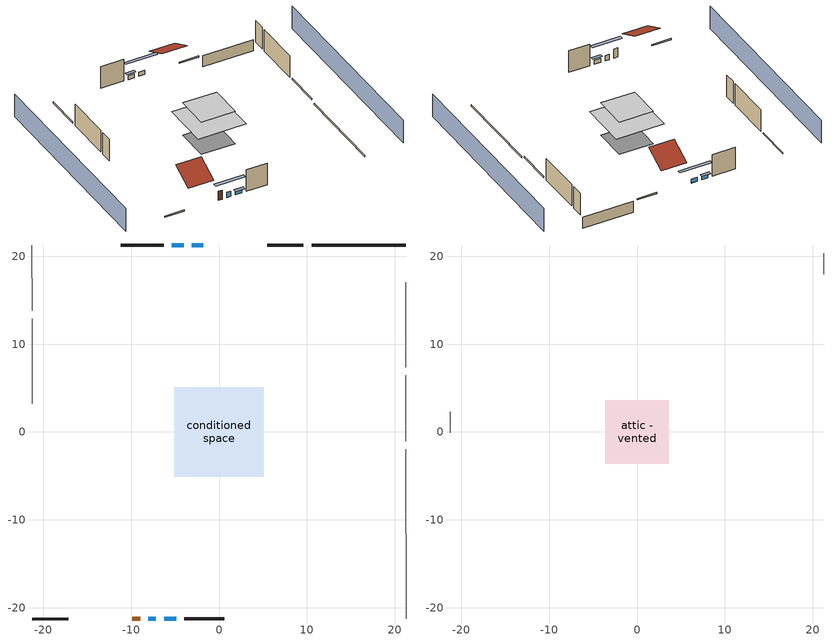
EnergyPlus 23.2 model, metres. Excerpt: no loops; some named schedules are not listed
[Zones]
conditioned space
 floor adiabatic (AdiabaticFloorConstruction): -5.1,-5.1 -5.1,5.1 5.1,5.1 5.1,-5.1 z2.74
 floor foundation (Slab1 construction): -3.6,-3.6 -3.6,3.6 3.6,3.6 3.6,-3.6 z-2.13
 wall outside (RimJoist1 construction): 9.62,21.3 5.48,21.3 z0.3:0.61
 wall outside (RimJoist3 construction): -21.3,-21.3 -17.15,-21.3 z0.3:0.61
 wall outside (AdiabaticWallConstruction 1): -9.9,-21.3 -8.99,-21.3 z0.3:2.34
 wall outside (AdiabaticWallConstruction): -1.77,21.3 -3.11,21.3 / -4.03,21.3 -5.37,21.3 z0.3:1.19; -8.06,-21.3 -7.18,-21.3 z0.3:1.49; -6.25,-21.3 -4.86,-21.3 z0.3:1.25
 wall outside (Wall1 construction): -6.3,21.3 -11.19,21.3 z0.3:5.18
 wall outside (Wall3 construction): -3.93,-21.3 0.58,-21.3 z0.3:5.18
 wall foundation (FoundationWall1 construction): 21.3,21.3 10.55,21.3 z-2.13:0.3
 wall adiabatic (FoundationWall2 construction): 21.3,-21.3 21.3,-1.96 z-0.3:0
 wall adiabatic (RimJoist2 construction): 21.3,-1.03 21.3,6.44 z0.3:0.61
 wall adiabatic (RimJoist4 construction): -21.3,21.3 -21.3,13.83 z0.3:0.61
 wall adiabatic (Wall2 construction): 21.3,7.37 21.3,17.04 z0.3:5.18
 wall adiabatic (Wall4 construction): -21.3,12.9 -21.3,3.23 z0.3:5.18
 window (WindowConstruction): -1.77,21.3 -3.11,21.3 z0.3:1.19
 window (WindowConstruction 1): -4.03,21.3 -5.37,21.3 z0.3:1.19
 window (WindowConstruction 2): -8.06,-21.3 -7.18,-21.3 z0.3:1.49
 window (WindowConstruction 3): -6.25,-21.3 -4.86,-21.3 z0.3:1.25
 door (Door): -9.9,-21.3 -8.99,-21.3 z0.3:2.34
 ceiling adiabatic (AdiabaticFloorConstruction): 5.1,-5.1 5.1,5.1 -5.1,5.1 -5.1,-5.1 z2.74
attic - vented
 floor to conditioned space (Floor1 construction Reversed): -3.6,-3.6 -3.6,3.6 3.6,3.6 3.6,-3.6 z5.18
 wall adiabatic (Wall5 construction): -21.3,2.3 -21.3,-0.1 z0.3:5.18
 wall adiabatic (Wall6 construction): 21.3,17.97 21.3,20.37 z0.3:5.18
 roof outside (Roof1 construction): -0.84,21.3,5.18 -0.84,16.47,7.59 4.55,16.47,7.59 4.55,21.3,5.18
 roof outside (Roof2 construction): -10.83,-21.3,5.18 -10.83,-16.47,7.59 -16.22,-16.47,7.59 -16.22,-21.3,5.18
shading: -29.53,21.3 -29.53,-21.3 / 29.53,-21.3 29.53,21.3 z0:5.18; -5.85,21.3 0.97,21.3 0.97,21.91 -5.85,21.91 z3.93; -5.67,21.3 -3.73,21.3 -3.73,21.91 -5.67,21.91 z1.49; -4.43,-21.3 -10.8,-21.3 -10.8,-21.91 -4.43,-21.91 z4.24; -4.56,-21.3 -6.55,-21.3 -6.55,-21.91 -4.56,-21.91 z1.55
[Building]
Building 1: Terrain=Suburbs
[Site:Location]
Minneapolis Crystal_MN_USA: Latitude {deg}=45.07; Longitude {deg}=-93.35; Time Zone {hr}=-6; Elevation {m}=265
[Site:GroundTemperature:Shallow]
0.698574, -1.80529, -2.00581, -0.817597, 3.95241, 8.7002, 12.8163, 15.4237, 15.6452, 13.5245, 9.5134, 4.91126
[Site:WaterMainsTemperature]
Calculation Method=Schedule; Temperature Schedule=mains temperature schedule
[Material] Roughness=Rough; Thermal Absorptance=0.9
Name | Thickness {m} | Conductivity {W/m-K} | Density {kg/m3} | Specific Heat {J/kg-K} | Solar Absorptance | Visible Absorptance
asphalt or fiberglass shingles | 0.00635 | 0.162714 | 1121.4 | 1465.45 | 0.85 | 0.85
ceiling loosefill ins | 0.338667 | 0.0480833 | 16.02 | 1046.75 | 0.7 | 0.7
ceiling stud and cavity | 0.1397 | 0.0920385 | 65.682 | 1177.47 | 0.7 | 0.7
concrete 4.0 in. | 0.1016 | 1.803125 | 2242.8 | 837.4 | 0.7 | 0.7
concrete 8.0 in. | 0.2032 | 1.803125 | 2242.8 | 837.4 | 0.7 | 0.7
door material | 0.04445 | 0.0612267 | 512.64 | 1214.23 | 0.7 | 0.7
exterior vertical ins; wall rigid ins | 0.051816 | 0.029427 | 32.04 | 1214.23 | 0.7 | 0.7
floor covering | 0.0127 | 0.0450781 | 54.468 | 1339.84 | 0.9 | 0.9
floor covering 1 | 0.0127 | 0.0433444 | 54.468 | 1339.84 | 0.6 | 0.6
floor rigid ins; wall rigid ins 1 | 0.512978 | 0.029427 | 32.04 | 1214.23 | 0.7 | 0.7
floor stud and cavity | 0.1397 | 1.75129 | 37.0049 | 1207.88 | 0.7 | 0.7
furniture material conditioned space 1 | 0.1524 | 0.115458 | 640.8 | 1214.23 | 0.6 | 0.6
gypsum board | 0.0127 | 0.160291 | 801 | 837.4 | 0.6 | 0.6
gypsum board 1 | 0.0127 | 0.160291 | 801 | 837.4 | 0.7 | 0.7
osb sheathing 0.5 in. | 0.0127 | 0.115458 | 512.64 | 1214.23 | 0.6 | 0.6
osb sheathing 0.5 in. 1; osb sheathing 0.5 in. 2; osb sheathing 0.5 in. 3; osb sheathing 0.5 in. 4; osb sheathing 0.5 in. 5; osb sheathing 0.5 in. 6 | 0.0127 | 0.115458 | 512.64 | 1214.23 | 0.7 | 0.7
osb sheathing 0.75 in. | 0.01905 | 0.115458 | 512.64 | 1214.23 | 0.7 | 0.7
osb sheathing 2.0 in. | 0.0508 | 0.115458 | 512.64 | 1214.23 | 0.7 | 0.7
rim joist stud and cavity | 0.0508 | 0.0316358 | 125.044 | 1163.47 | 0.6 | 0.6
rim joist stud and cavity 1; rim joist stud and cavity 2 | 0.0508 | 0.10928 | 50.32683 | 1063.81 | 0.7 | 0.7
roof rigid ins | 0.00281632 | 0.029427 | 32.04 | 1214.23 | 0.7 | 0.7
vinyl siding | 0.009525 | 0.089435 | 177.822 | 1046.75 | 0.5 | 0.5
wall layer 1 | 0.1524 | 56.523 | 2242.8 | 837.4 | 0.7 | 0.7
wall stud and cavity | 0.1397 | 0.230397 | 139.0536 | 1170.24 | 0.7 | 0.7
wall stud and cavity 1 | 0.1397 | 0.506836 | 139.0536 | 1170.24 | 0.7 | 0.7
wall stud and cavity 2 | 0.1397 | 0.393673 | 139.0536 | 1170.24 | 0.6 | 0.6
wall stud and cavity 3 | 0.0889 | 0.380278 | 52.3479 | 1209.89 | 0.7 | 0.7
wall stud and cavity 4 | 0.0889 | 0.391764 | 83.0341 | 1211.67 | 0.7 | 0.7
wood siding; wood siding 1 | 0.0254 | 0.102417 | 544.68 | 1172.36 | 0.7 | 0.7
[WindowMaterial:SimpleGlazingSystem]
WindowMaterial: U-Factor {W/m2-K}=2.15764; Solar Heat Gain Coefficient=0.44
[Construction]
AdiabaticFloorConstruction: floor stud and cavity, floor rigid ins, osb sheathing 0.75 in., floor covering 1
AdiabaticWallConstruction: wood siding, wall rigid ins 1, wall stud and cavity 3, gypsum board
AdiabaticWallConstruction 1: wood siding 1, wall rigid ins 1, wall stud and cavity 3, gypsum board
Door: door material
Floor1 construction Reversed: gypsum board, ceiling stud and cavity, ceiling loosefill ins
FoundationWall1 construction: concrete 8.0 in., gypsum board 1
FoundationWall2 construction: osb sheathing 0.5 in. 6, wall layer 1, gypsum board
furniture construction conditioned space 1: furniture material conditioned space 1
PartitionWallConstruction: gypsum board, wall stud and cavity 4, gypsum board
RimJoist1 construction; RimJoist3 construction: vinyl siding, osb sheathing 2.0 in., rim joist stud and cavity
RimJoist2 construction: rim joist stud and cavity 1
RimJoist4 construction: rim joist stud and cavity 2
Roof1 construction; Roof2 construction: asphalt or fiberglass shingles, roof rigid ins, osb sheathing 0.5 in.
Slab1 construction: concrete 4.0 in., floor covering
Wall1 construction; Wall3 construction: vinyl siding, wall rigid ins, osb sheathing 0.5 in. 1, wall stud and cavity, gypsum board
Wall2 construction: osb sheathing 0.5 in. 2, wall stud and cavity 1, gypsum board
Wall4 construction: osb sheathing 0.5 in. 3, wall stud and cavity 1, gypsum board
Wall5 construction: osb sheathing 0.5 in. 4, wall stud and cavity 2
Wall6 construction: osb sheathing 0.5 in. 5, wall stud and cavity 2
WindowConstruction; WindowConstruction 1; WindowConstruction 2; WindowConstruction 3: WindowMaterial
[Zone] Multiplier=1; Part of Total Floor Area=Yes
Name | Volume {m3}
attic - vented | 27.9175
conditioned space | 380.125
[Space]
Name | Zone | Volume {m3}
attic - vented 1 | attic - vented | 27.9175
conditioned space 1 | conditioned space | 380.125
[ZoneInfiltration:EffectiveLeakageArea]
infil|attic - vented 1: Zone or Space=attic - vented 1; Schedule=Always On Discrete; Effective Air Leakage Area {cm2}=1731.85; Stack Coefficient=0.000506741; Wind Coefficient=4.22484e-05
[ZoneMixing]
whole house fan mix: Zone or Space=attic - vented; Schedule=Always On Continuous; Design Flow Rate Calculation Method=Flow/Zone; Design Flow Rate {m3/s}=0; Source Zone or Space=conditioned space
[SurfaceProperty:ExposedFoundationPerimeter]
Slab1: Exposed Perimeter Calculation Method=TotalExposedPerimeter; Total Exposed Perimeter {m}=10.7442
[SurfaceProperty:IncidentSolarMultiplier] Incident Solar Multiplier=1; Incident Solar Multiplier Schedule=trans schedule winter=0.85 summer=0.7
Window1; Window2; Window3; Window4
[InternalMass] Zone or ZoneList=conditioned space; Space or SpaceList=conditioned space 1
Name | Construction | Surface Area {m2}
furniture mass conditioned space 1 | furniture construction conditioned space 1 | 62.3271
partition wall mass | PartitionWallConstruction | 155.891
[Lights]
interior lighting: Zone or ZoneList or Space or SpaceList=conditioned space 1; Schedule=lighting_interior; Design Level Calculation Method=LightingLevel; Lighting Level {W}=912.809; Return Air Fraction=0; Fraction Radiant=0.6; Fraction Visible=0.2; Fraction Replaceable=1
[People]
occupants: Zone or ZoneList or Space or SpaceList=conditioned space 1; Number of People Schedule=occupants; Number of People Calculation Method=People; Number of People=2; Fraction Radiant=0.314171; Sensible Heat Fraction=0.56303; Activity Level Schedule=occupants activity schedule; Carbon Dioxide Generation Rate {m3/s-W}=0; Enable ASHRAE 55 Comfort Warnings=No; Mean Radiant Temperature Calculation Type=ZoneAveraged
[ElectricEquipment] Zone or ZoneList or Space or SpaceList=conditioned space 1; Design Level Calculation Method=EquipmentLevel
Name | Schedule | Design Level {W} | Fraction Latent | Fraction Radiant | Fraction Lost
ceiling fan | ceiling_fan | 16.713 | 0 | 0.558 | 0
clothes dryer | clothes_dryer | 3127.5 | 0.015 | 0.081 | 0.85
clothes washer | clothes_washer | 156.412 | 0.03 | 0.162 | 0.7
cooking range | cooking_range | 1543.72 | 0.08 | 0.432 | 0.2
dishwasher | dishwasher | 319.298 | 0.3 | 0.18 | 0.4
fridge | fridge schedule | 57.4402 | 0 | 0.6 | 0
mech vent bath fan 0 | mech vent bath fan 0 schedule | 30 | 0 | 0 | 1
mech vent house fan | mech vent house fan schedule | 0 | 0 | 0 | 1
mech vent house fan cfis | mech vent house fan cfis schedule | 0 | 0 | 0 | 0
mech vent range fan 0 | mech vent range fan 0 schedule | 30 | 0 | 0 | 1
misc plug loads | plug_loads_other | 448.759 | 0.021 | 0.558 | 0.049
whole house fan | Always On Discrete | 0 | 0 | 0 | 1
[OtherEquipment] Zone or ZoneList or Space or SpaceList=conditioned space 1; Design Level Calculation Method=EquipmentLevel
Name | Fuel Type | Schedule | Design Level {W} | Fraction Latent | Fraction Radiant | Fraction Lost
mech vent house fan latent load equip | None | Always On Discrete | 0 | 1 | 0 | 0
mech vent house fan sensible load equip | None | Always On Discrete | 0 | 0 | 0 | 0
water heater energy adjustment1 | NaturalGas | Always On Discrete | 0.01 | 0 | 0 | 1
water latent | None | hot_water_fixtures | 239.773 | 1 | 0 | 0
water sensible | None | hot_water_fixtures | -236.306 | 0 | 0.6 | 0
[ZoneInfiltration:DesignFlowRate] Zone or ZoneList or Space or SpaceList=conditioned space 1; Schedule=Always On Discrete; Design Flow Rate Calculation Method=Flow/Zone; Design Flow Rate {m3/s}=0
infil flow; natural vent flow; whole house fan flow
[Foundation:Kiva]
Foundation Kiva 1: Initial Indoor Air Temperature {C}=22.2222; Wall Height Above Grade {m}=0.3048; Wall Depth Below Slab {m}=0.2032; Custom Block Material Name 1=exterior vertical ins; Custom Block Depth 1 {m}=2.4384; Custom Block X Position 1 {m}=0.2159; Custom Block Z Position 1 {m}=0
[Foundation:Kiva:Settings]
Soil Conductivity {W/m-K}=1.9041; Soil Density {kg/m3}=1842.3; Soil Specific Heat {J/kg-K}=418.7; Ground Solar Absorptivity=0.9; Ground Thermal Absorptivity=0.9; Ground Surface Roughness {m}=0.03; Far-Field Width {m}=40; Deep-Ground Boundary Condition=ZeroFlux; Deep-Ground Depth {m}=40; Minimum Cell Dimension {m}=0.2; Maximum Cell Growth Coefficient=3; Simulation Timestep=Timestep
[Exterior:Lights]
exterior lighting: Schedule=exterior lighting schedule; Design Level {W}=66.4932
[Schedule:Constant]
Name | Hourly Value
Always On Continuous; mech vent house fan schedule; mech vent house fan cfis schedule; Always On Discrete | 1
occupants activity schedule | 117.228
[Schedule:Day:Interval]
trans schedule winter=0.85 summer=0.7 allday1; trans schedule winter=0.85 summer=0.7 allday274: No, 24:00, 0.85
trans schedule winter=0.85 summer=0.7 allday152: No, 24:00, 0.7
trans schedule winter=0.85 summer=0.7 default day; fridge schedule default day; mech vent bath fan 0 schedule default day; mech vent range fan 0 schedule default day; exterior lighting schedule default day: No, 24:00, 0
fridge schedule allday1; fridge schedule allday12: No, 01:00, 0.610949, 02:00, 0.595675, 03:00, 0.580401, 04:00, 0.565128, 06:00, 0.549854, 07:00, 0.580401, 08:00, 0.610949, 10:00, 0.626223, 12:00, 0.610949, 15:00, 0.641496, 16:00, 0.626223, 17:00, 0.672044, 18:00, 0.733139, 19:00, 0.763686, 20:00, 0.733139, 21:00, 0.717865, 22:00, 0.702591, 23:00, 0.672044, 24:00, 0.626223
fridge schedule allday2: No, 01:00, 0.609489, 02:00, 0.594252, 03:00, 0.579015, 04:00, 0.563777, 06:00, 0.54854, 07:00, 0.579015, 08:00, 0.609489, 10:00, 0.624726, 12:00, 0.609489, 15:00, 0.639964, 16:00, 0.624726, 17:00, 0.670438, 18:00, 0.731387, 19:00, 0.761861, 20:00, 0.731387, 21:00, 0.71615, 22:00, 0.700912, 23:00, 0.670438, 24:00, 0.624726
fridge schedule allday3: No, 01:00, 0.791241, 02:00, 0.77146, 03:00, 0.751679, 04:00, 0.731898, 06:00, 0.712117, 07:00, 0.751679, 08:00, 0.791241, 10:00, 0.811022, 12:00, 0.791241, 15:00, 0.830803, 16:00, 0.811022, 17:00, 0.870365, 18:00, 0.949489, 19:00, 0.989051, 20:00, 0.949489, 21:00, 0.929708, 22:00, 0.909927, 23:00, 0.870365, 24:00, 0.811022
fridge schedule allday6: No, 01:00, 0.8, 02:00, 0.78, 03:00, 0.76, 04:00, 0.74, 06:00, 0.72, 07:00, 0.76, 08:00, 0.8, 10:00, 0.82, 12:00, 0.8, 15:00, 0.84, 16:00, 0.82, 17:00, 0.88, 18:00, 0.96, 19:00, 1, 20:00, 0.96, 21:00, 0.94, 22:00, 0.92, 23:00, 0.88, 24:00, 0.82
fridge schedule allday10: No, 01:00, 0.679562, 02:00, 0.662573, 03:00, 0.645584, 04:00, 0.628595, 06:00, 0.611606, 07:00, 0.645584, 08:00, 0.679562, 10:00, 0.696551, 12:00, 0.679562, 15:00, 0.71354, 16:00, 0.696551, 17:00, 0.747518, 18:00, 0.815474, 19:00, 0.849453, 20:00, 0.815474, 21:00, 0.798485, 22:00, 0.781496, 23:00, 0.747518, 24:00, 0.696551
fridge schedule allday11: No, 01:00, 0.675182, 02:00, 0.658303, 03:00, 0.641423, 04:00, 0.624544, 06:00, 0.607664, 07:00, 0.641423, 08:00, 0.675182, 10:00, 0.692062, 12:00, 0.675182, 15:00, 0.708942, 16:00, 0.692062, 17:00, 0.742701, 18:00, 0.810219, 19:00, 0.843978, 20:00, 0.810219, 21:00, 0.793339, 22:00, 0.77646, 23:00, 0.742701, 24:00, 0.692062
mech vent bath fan 0 schedule allday1: No, 23:00, 0, 24:00, 1
mech vent range fan 0 schedule allday1: No, 17:00, 0, 18:00, 1, 24:00, 0
exterior lighting schedule weekday1: No, 05:00, 0.434959, 06:00, 0.349858, 07:00, 0.330947, 08:00, 0.321491, 09:00, 0.312035, 10:00, 0.264757, 11:00, 0.208024, 12:00, 0.141834, 13:00, 0.113467, 15:00, 0.104012, 16:00, 0.113467, 17:00, 0.179657, 18:00, 0.349858, 19:00, 0.463325, 20:00, 0.614615, 21:00, 0.860461, 22:00, 0.99284, 23:00, 0.860461, 24:00, 0.595704
exterior lighting schedule weekend1: No, 02:00, 0.434959, 04:00, 0.425503, 05:00, 0.434959, 06:00, 0.425503, 07:00, 0.416047, 08:00, 0.38768, 09:00, 0.340402, 10:00, 0.283669, 11:00, 0.226935, 12:00, 0.15129, 13:00, 0.113467, 15:00, 0.104012, 16:00, 0.113467, 17:00, 0.179657, 18:00, 0.359314, 19:00, 0.45387, 20:00, 0.567337, 21:00, 0.784816, 22:00, 0.926651, 23:00, 0.803728, 24:00, 0.557882
[Schedule:Week:Daily]
trans schedule winter=0.85 summer=0.7 Week Rule - Jan1-May26: trans schedule winter=0.85 summer=0.7 allday1, trans schedule winter=0.85 summer=0.7 allday1, trans schedule winter=0.85 summer=0.7 allday1, trans schedule winter=0.85 summer=0.7 allday1, trans schedule winter=0.85 summer=0.7 allday1, trans schedule winter=0.85 summer=0.7 allday1, trans schedule winter=0.85 summer=0.7 allday1, trans schedule winter=0.85 summer=0.7 default day, trans schedule winter=0.85 summer=0.7 default day, trans schedule winter=0.85 summer=0.7 default day, trans schedule winter=0.85 summer=0.7 default day, trans schedule winter=0.85 summer=0.7 default day
trans schedule winter=0.85 summer=0.7 Week Rule - May27-Jun2: trans schedule winter=0.85 summer=0.7 allday1, trans schedule winter=0.85 summer=0.7 allday1, trans schedule winter=0.85 summer=0.7 allday1, trans schedule winter=0.85 summer=0.7 allday1, trans schedule winter=0.85 summer=0.7 allday1, trans schedule winter=0.85 summer=0.7 allday152, trans schedule winter=0.85 summer=0.7 allday152, trans schedule winter=0.85 summer=0.7 default day, trans schedule winter=0.85 summer=0.7 default day, trans schedule winter=0.85 summer=0.7 default day, trans schedule winter=0.85 summer=0.7 default day, trans schedule winter=0.85 summer=0.7 default day
trans schedule winter=0.85 summer=0.7 Week Rule - Jun3-Sep29: trans schedule winter=0.85 summer=0.7 allday152, trans schedule winter=0.85 summer=0.7 allday152, trans schedule winter=0.85 summer=0.7 allday152, trans schedule winter=0.85 summer=0.7 allday152, trans schedule winter=0.85 summer=0.7 allday152, trans schedule winter=0.85 summer=0.7 allday152, trans schedule winter=0.85 summer=0.7 allday152, trans schedule winter=0.85 summer=0.7 default day, trans schedule winter=0.85 summer=0.7 default day, trans schedule winter=0.85 summer=0.7 default day, trans schedule winter=0.85 summer=0.7 default day, trans schedule winter=0.85 summer=0.7 default day
trans schedule winter=0.85 summer=0.7 Week Rule - Sep30-Oct6: trans schedule winter=0.85 summer=0.7 allday152, trans schedule winter=0.85 summer=0.7 allday274, trans schedule winter=0.85 summer=0.7 allday274, trans schedule winter=0.85 summer=0.7 allday274, trans schedule winter=0.85 summer=0.7 allday274, trans schedule winter=0.85 summer=0.7 allday274, trans schedule winter=0.85 summer=0.7 allday274, trans schedule winter=0.85 summer=0.7 default day, trans schedule winter=0.85 summer=0.7 default day, trans schedule winter=0.85 summer=0.7 default day, trans schedule winter=0.85 summer=0.7 default day, trans schedule winter=0.85 summer=0.7 default day
trans schedule winter=0.85 summer=0.7 Week Rule - Oct7-Dec31: trans schedule winter=0.85 summer=0.7 allday274, trans schedule winter=0.85 summer=0.7 allday274, trans schedule winter=0.85 summer=0.7 allday274, trans schedule winter=0.85 summer=0.7 allday274, trans schedule winter=0.85 summer=0.7 allday274, trans schedule winter=0.85 summer=0.7 allday274, trans schedule winter=0.85 summer=0.7 allday274, trans schedule winter=0.85 summer=0.7 default day, trans schedule winter=0.85 summer=0.7 default day, trans schedule winter=0.85 summer=0.7 default day, trans schedule winter=0.85 summer=0.7 default day, trans schedule winter=0.85 summer=0.7 default day
fridge schedule Week Rule - Jan1-Jan27: fridge schedule allday1, fridge schedule allday1, fridge schedule allday1, fridge schedule allday1, fridge schedule allday1, fridge schedule allday1, fridge schedule allday1, fridge schedule default day, fridge schedule default day, fridge schedule default day, fridge schedule default day, fridge schedule default day
fridge schedule Week Rule - Jan28-Feb3: fridge schedule allday1, fridge schedule allday1, fridge schedule allday1, fridge schedule allday1, fridge schedule allday2, fridge schedule allday2, fridge schedule allday2, fridge schedule default day, fridge schedule default day, fridge schedule default day, fridge schedule default day, fridge schedule default day
fridge schedule Week Rule - Feb4-Feb24: fridge schedule allday2, fridge schedule allday2, fridge schedule allday2, fridge schedule allday2, fridge schedule allday2, fridge schedule allday2, fridge schedule allday2, fridge schedule default day, fridge schedule default day, fridge schedule default day, fridge schedule default day, fridge schedule default day
fridge schedule Week Rule - Feb25-Mar3: fridge schedule allday2, fridge schedule allday2, fridge schedule allday2, fridge schedule allday2, fridge schedule allday3, fridge schedule allday3, fridge schedule allday3, fridge schedule default day, fridge schedule default day, fridge schedule default day, fridge schedule default day, fridge schedule default day
fridge schedule Week Rule - Mar4-May26: fridge schedule allday3, fridge schedule allday3, fridge schedule allday3, fridge schedule allday3, fridge schedule allday3, fridge schedule allday3, fridge schedule allday3, fridge schedule default day, fridge schedule default day, fridge schedule default day, fridge schedule default day, fridge schedule default day
fridge schedule Week Rule - May27-Jun2: fridge schedule allday3, fridge schedule allday3, fridge schedule allday3, fridge schedule allday3, fridge schedule allday3, fridge schedule allday6, fridge schedule allday6, fridge schedule default day, fridge schedule default day, fridge schedule default day, fridge schedule default day, fridge schedule default day
fridge schedule Week Rule - Jun3-Sep29: fridge schedule allday6, fridge schedule allday6, fridge schedule allday6, fridge schedule allday6, fridge schedule allday6, fridge schedule allday6, fridge schedule allday6, fridge schedule default day, fridge schedule default day, fridge schedule default day, fridge schedule default day, fridge schedule default day
fridge schedule Week Rule - Sep30-Oct6: fridge schedule allday6, fridge schedule allday10, fridge schedule allday10, fridge schedule allday10, fridge schedule allday10, fridge schedule allday10, fridge schedule allday10, fridge schedule default day, fridge schedule default day, fridge schedule default day, fridge schedule default day, fridge schedule default day
fridge schedule Week Rule - Oct7-Oct27: fridge schedule allday10, fridge schedule allday10, fridge schedule allday10, fridge schedule allday10, fridge schedule allday10, fridge schedule allday10, fridge schedule allday10, fridge schedule default day, fridge schedule default day, fridge schedule default day, fridge schedule default day, fridge schedule default day
fridge schedule Week Rule - Oct28-Nov3: fridge schedule allday10, fridge schedule allday10, fridge schedule allday10, fridge schedule allday10, fridge schedule allday11, fridge schedule allday11, fridge schedule allday11, fridge schedule default day, fridge schedule default day, fridge schedule default day, fridge schedule default day, fridge schedule default day
fridge schedule Week Rule - Nov4-Nov24: fridge schedule allday11, fridge schedule allday11, fridge schedule allday11, fridge schedule allday11, fridge schedule allday11, fridge schedule allday11, fridge schedule allday11, fridge schedule default day, fridge schedule default day, fridge schedule default day, fridge schedule default day, fridge schedule default day
fridge schedule Week Rule - Nov25-Dec1: fridge schedule allday11, fridge schedule allday11, fridge schedule allday11, fridge schedule allday11, fridge schedule allday11, fridge schedule allday11, fridge schedule allday12, fridge schedule default day, fridge schedule default day, fridge schedule default day, fridge schedule default day, fridge schedule default day
fridge schedule Week Rule - Dec2-Dec31: fridge schedule allday12, fridge schedule allday12, fridge schedule allday12, fridge schedule allday12, fridge schedule allday12, fridge schedule allday12, fridge schedule allday12, fridge schedule default day, fridge schedule default day, fridge schedule default day, fridge schedule default day, fridge schedule default day
mech vent bath fan 0 schedule Week Rule - Jan1-Dec31: mech vent bath fan 0 schedule allday1, mech vent bath fan 0 schedule allday1, mech vent bath fan 0 schedule allday1, mech vent bath fan 0 schedule allday1, mech vent bath fan 0 schedule allday1, mech vent bath fan 0 schedule allday1, mech vent bath fan 0 schedule allday1, mech vent bath fan 0 schedule default day, mech vent bath fan 0 schedule default day, mech vent bath fan 0 schedule default day, mech vent bath fan 0 schedule default day, mech vent bath fan 0 schedule default day
mech vent range fan 0 schedule Week Rule - Jan1-Dec31: mech vent range fan 0 schedule allday1, mech vent range fan 0 schedule allday1, mech vent range fan 0 schedule allday1, mech vent range fan 0 schedule allday1, mech vent range fan 0 schedule allday1, mech vent range fan 0 schedule allday1, mech vent range fan 0 schedule allday1, mech vent range fan 0 schedule default day, mech vent range fan 0 schedule default day, mech vent range fan 0 schedule default day, mech vent range fan 0 schedule default day, mech vent range fan 0 schedule default day
exterior lighting schedule Week Rule - Jan1-Jan6: exterior lighting schedule weekday1, exterior lighting schedule weekday1, exterior lighting schedule weekday1, exterior lighting schedule weekday1, exterior lighting schedule weekday1, exterior lighting schedule weekday1, exterior lighting schedule weekend1, exterior lighting schedule default day, exterior lighting schedule default day, exterior lighting schedule default day, exterior lighting schedule default day, exterior lighting schedule default day
exterior lighting schedule Week Rule - Jan7-Jan27: exterior lighting schedule weekend1, exterior lighting schedule weekday1, exterior lighting schedule weekday1, exterior lighting schedule weekday1, exterior lighting schedule weekday1, exterior lighting schedule weekday1, exterior lighting schedule weekend1, exterior lighting schedule default day, exterior lighting schedule default day, exterior lighting schedule default day, exterior lighting schedule default day, exterior lighting schedule default day
exterior lighting schedule Week Rule - Jan28-Feb3: exterior lighting schedule weekend1, exterior lighting schedule weekday1, exterior lighting schedule weekday1, exterior lighting schedule weekday1, exterior lighting schedule weekday2, exterior lighting schedule weekday2, exterior lighting schedule weekend2, exterior lighting schedule default day, exterior lighting schedule default day, exterior lighting schedule default day, exterior lighting schedule default day, exterior lighting schedule default day
exterior lighting schedule Week Rule - Feb4-Feb24: exterior lighting schedule weekend2, exterior lighting schedule weekday2, exterior lighting schedule weekday2, exterior lighting schedule weekday2, exterior lighting schedule weekday2, exterior lighting schedule weekday2, exterior lighting schedule weekend2, exterior lighting schedule default day, exterior lighting schedule default day, exterior lighting schedule default day, exterior lighting schedule default day, exterior lighting schedule default day
exterior lighting schedule Week Rule - Feb25-Mar3: exterior lighting schedule weekend2, exterior lighting schedule weekday2, exterior lighting schedule weekday2, exterior lighting schedule weekday2, exterior lighting schedule weekday3, exterior lighting schedule weekday3, exterior lighting schedule weekend3, exterior lighting schedule default day, exterior lighting schedule default day, exterior lighting schedule default day, exterior lighting schedule default day, exterior lighting schedule default day
exterior lighting schedule Week Rule - Mar4-Mar31: exterior lighting schedule weekend3, exterior lighting schedule weekday3, exterior lighting schedule weekday3, exterior lighting schedule weekday3, exterior lighting schedule weekday3, exterior lighting schedule weekday3, exterior lighting schedule weekend3, exterior lighting schedule default day, exterior lighting schedule default day, exterior lighting schedule default day, exterior lighting schedule default day, exterior lighting schedule default day
exterior lighting schedule Week Rule - Apr1-Apr28: exterior lighting schedule weekend4, exterior lighting schedule weekday4, exterior lighting schedule weekday4, exterior lighting schedule weekday4, exterior lighting schedule weekday4, exterior lighting schedule weekday4, exterior lighting schedule weekend4, exterior lighting schedule default day, exterior lighting schedule default day, exterior lighting schedule default day, exterior lighting schedule default day, exterior lighting schedule default day
exterior lighting schedule Week Rule - Apr29-May5: exterior lighting schedule weekend4, exterior lighting schedule weekday4, exterior lighting schedule weekday5, exterior lighting schedule weekday5, exterior lighting schedule weekday5, exterior lighting schedule weekday5, exterior lighting schedule weekend5, exterior lighting schedule default day, exterior lighting schedule default day, exterior lighting schedule default day, exterior lighting schedule default day, exterior lighting schedule default day
exterior lighting schedule Week Rule - May6-May26: exterior lighting schedule weekend5, exterior lighting schedule weekday5, exterior lighting schedule weekday5, exterior lighting schedule weekday5, exterior lighting schedule weekday5, exterior lighting schedule weekday5, exterior lighting schedule weekend5, exterior lighting schedule default day, exterior lighting schedule default day, exterior lighting schedule default day, exterior lighting schedule default day, exterior lighting schedule default day
exterior lighting schedule Week Rule - May27-Jun2: exterior lighting schedule weekend5, exterior lighting schedule weekday5, exterior lighting schedule weekday5, exterior lighting schedule weekday5, exterior lighting schedule weekday5, exterior lighting schedule weekday6, exterior lighting schedule weekend6, exterior lighting schedule default day, exterior lighting schedule default day, exterior lighting schedule default day, exterior lighting schedule default day, exterior lighting schedule default day
exterior lighting schedule Week Rule - Jun3-Jun30: exterior lighting schedule weekend6, exterior lighting schedule weekday6, exterior lighting schedule weekday6, exterior lighting schedule weekday6, exterior lighting schedule weekday6, exterior lighting schedule weekday6, exterior lighting schedule weekend6, exterior lighting schedule default day, exterior lighting schedule default day, exterior lighting schedule default day, exterior lighting schedule default day, exterior lighting schedule default day
exterior lighting schedule Week Rule - Jul1-Aug25: exterior lighting schedule weekend7, exterior lighting schedule weekday7, exterior lighting schedule weekday7, exterior lighting schedule weekday7, exterior lighting schedule weekday7, exterior lighting schedule weekday7, exterior lighting schedule weekend7, exterior lighting schedule default day, exterior lighting schedule default day, exterior lighting schedule default day, exterior lighting schedule default day, exterior lighting schedule default day
exterior lighting schedule Week Rule - Aug26-Sep1: exterior lighting schedule weekend7, exterior lighting schedule weekday7, exterior lighting schedule weekday7, exterior lighting schedule weekday7, exterior lighting schedule weekday7, exterior lighting schedule weekday7, exterior lighting schedule weekend9, exterior lighting schedule default day, exterior lighting schedule default day, exterior lighting schedule default day, exterior lighting schedule default day, exterior lighting schedule default day
exterior lighting schedule Week Rule - Sep2-Sep29: exterior lighting schedule weekend9, exterior lighting schedule weekday9, exterior lighting schedule weekday9, exterior lighting schedule weekday9, exterior lighting schedule weekday9, exterior lighting schedule weekday9, exterior lighting schedule weekend9, exterior lighting schedule default day, exterior lighting schedule default day, exterior lighting schedule default day, exterior lighting schedule default day, exterior lighting schedule default day
exterior lighting schedule Week Rule - Sep30-Oct6: exterior lighting schedule weekend9, exterior lighting schedule weekday10, exterior lighting schedule weekday10, exterior lighting schedule weekday10, exterior lighting schedule weekday10, exterior lighting schedule weekday10, exterior lighting schedule weekend10, exterior lighting schedule default day, exterior lighting schedule default day, exterior lighting schedule default day, exterior lighting schedule default day, exterior lighting schedule default day
exterior lighting schedule Week Rule - Oct7-Oct27: exterior lighting schedule weekend10, exterior lighting schedule weekday10, exterior lighting schedule weekday10, exterior lighting schedule weekday10, exterior lighting schedule weekday10, exterior lighting schedule weekday10, exterior lighting schedule weekend10, exterior lighting schedule default day, exterior lighting schedule default day, exterior lighting schedule default day, exterior lighting schedule default day, exterior lighting schedule default day
exterior lighting schedule Week Rule - Oct28-Nov3: exterior lighting schedule weekend10, exterior lighting schedule weekday10, exterior lighting schedule weekday10, exterior lighting schedule weekday10, exterior lighting schedule weekday11, exterior lighting schedule weekday11, exterior lighting schedule weekend11, exterior lighting schedule default day, exterior lighting schedule default day, exterior lighting schedule default day, exterior lighting schedule default day, exterior lighting schedule default day
exterior lighting schedule Week Rule - Nov4-Nov24: exterior lighting schedule weekend11, exterior lighting schedule weekday11, exterior lighting schedule weekday11, exterior lighting schedule weekday11, exterior lighting schedule weekday11, exterior lighting schedule weekday11, exterior lighting schedule weekend11, exterior lighting schedule default day, exterior lighting schedule default day, exterior lighting schedule default day, exterior lighting schedule default day, exterior lighting schedule default day
exterior lighting schedule Week Rule - Nov25-Dec1: exterior lighting schedule weekend11, exterior lighting schedule weekday11, exterior lighting schedule weekday11, exterior lighting schedule weekday11, exterior lighting schedule weekday11, exterior lighting schedule weekday11, exterior lighting schedule weekend12, exterior lighting schedule default day, exterior lighting schedule default day, exterior lighting schedule default day, exterior lighting schedule default day, exterior lighting schedule default day
exterior lighting schedule Week Rule - Dec2-Dec31: exterior lighting schedule weekend12, exterior lighting schedule weekday12, exterior lighting schedule weekday12, exterior lighting schedule weekday12, exterior lighting schedule weekday12, exterior lighting schedule weekday12, exterior lighting schedule weekend12, exterior lighting schedule default day, exterior lighting schedule default day, exterior lighting schedule default day, exterior lighting schedule default day, exterior lighting schedule default day
[Schedule:Year]
trans schedule winter=0.85 summer=0.7: trans schedule winter=0.85 summer=0.7 Week Rule - Jan1-May26, 1, 1, 5, 26, trans schedule winter=0.85 summer=0.7 Week Rule - May27-Jun2, 5, 27, 6, 2, trans schedule winter=0.85 summer=0.7 Week Rule - Jun3-Sep29, 6, 3, 9, 29, trans schedule winter=0.85 summer=0.7 Week Rule - Sep30-Oct6, 9, 30, 10, 6, trans schedule winter=0.85 summer=0.7 Week Rule - Oct7-Dec31, 10, 7, 12, 31
fridge schedule: fridge schedule Week Rule - Jan1-Jan27, 1, 1, 1, 27, fridge schedule Week Rule - Jan28-Feb3, 1, 28, 2, 3, fridge schedule Week Rule - Feb4-Feb24, 2, 4, 2, 24, fridge schedule Week Rule - Feb25-Mar3, 2, 25, 3, 3, fridge schedule Week Rule - Mar4-May26, 3, 4, 5, 26, fridge schedule Week Rule - May27-Jun2, 5, 27, 6, 2, fridge schedule Week Rule - Jun3-Sep29, 6, 3, 9, 29, fridge schedule Week Rule - Sep30-Oct6, 9, 30, 10, 6, fridge schedule Week Rule - Oct7-Oct27, 10, 7, 10, 27, fridge schedule Week Rule - Oct28-Nov3, 10, 28, 11, 3, fridge schedule Week Rule - Nov4-Nov24, 11, 4, 11, 24, fridge schedule Week Rule - Nov25-Dec1, 11, 25, 12, 1, fridge schedule Week Rule - Dec2-Dec31, 12, 2, 12, 31
mech vent bath fan 0 schedule: mech vent bath fan 0 schedule Week Rule - Jan1-Dec31, 1, 1, 12, 31
mech vent range fan 0 schedule: mech vent range fan 0 schedule Week Rule - Jan1-Dec31, 1, 1, 12, 31
exterior lighting schedule: exterior lighting schedule Week Rule - Jan1-Jan6, 1, 1, 1, 6, exterior lighting schedule Week Rule - Jan7-Jan27, 1, 7, 1, 27, exterior lighting schedule Week Rule - Jan28-Feb3, 1, 28, 2, 3, exterior lighting schedule Week Rule - Feb4-Feb24, 2, 4, 2, 24, exterior lighting schedule Week Rule - Feb25-Mar3, 2, 25, 3, 3, exterior lighting schedule Week Rule - Mar4-Mar31, 3, 4, 3, 31, exterior lighting schedule Week Rule - Apr1-Apr28, 4, 1, 4, 28, exterior lighting schedule Week Rule - Apr29-May5, 4, 29, 5, 5, exterior lighting schedule Week Rule - May6-May26, 5, 6, 5, 26, exterior lighting schedule Week Rule - May27-Jun2, 5, 27, 6, 2, exterior lighting schedule Week Rule - Jun3-Jun30, 6, 3, 6, 30, exterior lighting schedule Week Rule - Jul1-Aug25, 7, 1, 8, 25, exterior lighting schedule Week Rule - Aug26-Sep1, 8, 26, 9, 1, exterior lighting schedule Week Rule - Sep2-Sep29, 9, 2, 9, 29, exterior lighting schedule Week Rule - Sep30-Oct6, 9, 30, 10, 6, exterior lighting schedule Week Rule - Oct7-Oct27, 10, 7, 10, 27, exterior lighting schedule Week Rule - Oct28-Nov3, 10, 28, 11, 3, exterior lighting schedule Week Rule - Nov4-Nov24, 11, 4, 11, 24, exterior lighting schedule Week Rule - Nov25-Dec1, 11, 25, 12, 1, exterior lighting schedule Week Rule - Dec2-Dec31, 12, 2, 12, 31
[Schedule:File] File=in.schedules.csv; Rows to Skip at Top=1; Number of Hours of Data=8760; Column Separator=Comma; Interpolate to Timestep=No; Minutes per Item=60; Adjust Schedule for Daylight Savings=Yes
Name | Column Number
lighting_interior | 2
occupants | 1
ceiling_fan | 8
clothes_dryer | 7
clothes_washer | 6
cooking_range | 4
dishwasher | 5
plug_loads_other | 9
hot_water_fixtures | 13
[Schedule:Compact]
mains temperature schedule: Through: 01/01, For: AllDays, Until: 24:00, 5.64167, Through: 01/02, For: AllDays, Until: 24:00, 5.55778, Through: 01/03, For: AllDays, Until: 24:00, 5.47556, Through: 01/04, For: AllDays, Until: 24:00, 5.395, Through: 01/05, For: AllDays, Until: 24:00, 5.31556, Through: 01/06, For: AllDays, Until: 24:00, 5.23722, Through: 01/07, For: AllDays, Until: 24:00, 5.16056, Through: 01/08, For: AllDays, Until: 24:00, 5.08556, Through: 01/09, For: AllDays, Until: 24:00, 5.01167, Through: 01/10, For: AllDays, Until: 24:00, 4.93944, Through: 01/11, For: AllDays, Until: 24:00, 4.86833, Through: 01/12, For: AllDays, Until: 24:00, 4.79944, Through: 01/13, For: AllDays, Until: 24:00, 4.73167, Through: 01/14, For: AllDays, Until: 24:00, 4.665, Through: 01/15, For: AllDays, Until: 24:00, 4.60056, Through: 01/16, For: AllDays, Until: 24:00, 4.53778, Through: 01/17, For: AllDays, Until: 24:00, 4.47611, Through: 01/18, For: AllDays, Until: 24:00, 4.41611, Through: 01/19, For: AllDays, Until: 24:00, 4.35833, Through: 01/20, For: AllDays, Until: 24:00, 4.30167, Through: 01/21, For: AllDays, Until: 24:00, 4.24722, Through: 01/22, For: AllDays, Until: 24:00, 4.19389, Through: 01/23, For: AllDays, Until: 24:00, 4.14278, Through: 01/24, For: AllDays, Until: 24:00, 4.09278, Through: 01/25, For: AllDays, Until: 24:00, 4.045, Through: 01/26, For: AllDays, Until: 24:00, 3.99889, Through: 01/27, For: AllDays, Until: 24:00, 3.95444, Through: 01/28, For: AllDays, Until: 24:00, 3.91222, Through: 01/29, For: AllDays, Until: 24:00, 3.87111, Through: 01/30, For: AllDays, Until: 24:00, 3.83222, Through: 01/31, For: AllDays, Until: 24:00, 3.795, Through: 02/01, For: AllDays, Until: 24:00, 3.76, Through: 02/02, For: AllDays, Until: 24:00, 3.72667, Through: 02/03, For: AllDays, Until: 24:00, 3.695, Through: 02/04, For: AllDays, Until: 24:00, 3.665, Through: 02/05, For: AllDays, Until: 24:00, 3.63722, Through: 02/06, For: AllDays, Until: 24:00, 3.61167, Through: 02/07, For: AllDays, Until: 24:00, 3.58722, Through: 02/08, For: AllDays, Until: 24:00, 3.565, Through: 02/09, For: AllDays, Until: 24:00, 3.545, Through: 02/10, For: AllDays, Until: 24:00, 3.52667, Through: 02/11, For: AllDays, Until: 24:00, 3.51, Through: 02/12, For: AllDays, Until: 24:00, 3.49556, Through: 02/13, For: AllDays, Until: 24:00, 3.48278, Through: 02/14, For: AllDays, Until: 24:00, 3.47222, Through: 02/15, For: AllDays, Until: 24:00, 3.46333, Through: 02/16, For: AllDays, Until: 24:00, 3.45667, Through: 02/17, For: AllDays, Until: 24:00, 3.45167, Through: 02/18, For: AllDays, Until: 24:00, 3.44889, Through: 02/19, For: AllDays, Until: 24:00, 3.44778, Through: 02/20, For: AllDays, Until: 24:00, 3.44889, Through: 02/21, For: AllDays, Until: 24:00, 3.45167, Through: 02/22, For: AllDays, Until: 24:00, 3.45667, Through: 02/23, For: AllDays, Until: 24:00, 3.46333, Through: 02/24, For: AllDays, Until: 24:00, 3.47222, Through: 02/25, For: AllDays, Until: 24:00, 3.48278, Through: 02/26, For: AllDays, Until: 24:00, 3.495, Through: 02/27, For: AllDays, Until: 24:00, 3.51, Through: 02/28, For: AllDays, Until: 24:00, 3.52611, Through: 03/01, For: AllDays, Until: 24:00, 3.54444, Through: 03/02, For: AllDays, Until: 24:00, 3.56444, Through: 03/03, For: AllDays, Until: 24:00, 3.58667, Through: 03/04, For: AllDays, Until: 24:00, 3.61056, Through: 03/05, For: AllDays, Until: 24:00, 3.63667, Through: 03/06, For: AllDays, Until: 24:00, 3.66444, Through: 03/07, For: AllDays, Until: 24:00, 3.69444, Through: 03/08, For: AllDays, Until: 24:00, 3.72556, Through: 03/09, For: AllDays, Until: 24:00, 3.75889, Through: 03/10, For: AllDays, Until: 24:00, 3.79444, Through: 03/11, For: AllDays, Until: 24:00, 3.83167, Through: 03/12, For: AllDays, Until: 24:00, 3.87056, Through: 03/13, For: AllDays, Until: 24:00, 3.91111, Through: 03/14, For: AllDays, Until: 24:00, 3.95333, Through: 03/15, For: AllDays, Until: 24:00, 3.99778, Through: 03/16, For: AllDays, Until: 24:00, 4.04389, Through: 03/17, For: AllDays, Until: 24:00, 4.09167, Through: 03/18, For: AllDays, Until: 24:00, 4.14111, Through: 03/19, For: AllDays, Until: 24:00, 4.19278, Through: 03/20, For: AllDays, Until: 24:00, 4.24556, Through: 03/21, For: AllDays, Until: 24:00, 4.30056, Through: 03/22, For: AllDays, Until: 24:00, 4.35667, Through: 03/23, For: AllDays, Until: 24:00, 4.415, Through: 03/24, For: AllDays, Until: 24:00, 4.475, Through: 03/25, For: AllDays, Until: 24:00, 4.53611, Through: 03/26, For: AllDays, Until: 24:00, 4.59889, Through: 03/27, For: AllDays, Until: 24:00, 4.66389, Through: 03/28, For: AllDays, Until: 24:00, 4.73, Through: 03/29, For: AllDays, Until: 24:00, 4.79778, Through: 03/30, For: AllDays, Until: 24:00, 4.86667, Through: 03/31, For: AllDays, Until: 24:00, 4.93778, Through: 04/01, For: AllDays, Until: 24:00, 5.01, Through: 04/02, For: AllDays, Until: 24:00, 5.08389, Through: 04/03, For: AllDays, Until: 24:00, 5.15889, Through: 04/04, For: AllDays, Until: 24:00, 5.23556, Through: 04/05, For: AllDays, Until: 24:00, 5.31389, Through: 04/06, For: AllDays, Until: 24:00, 5.39333, Through: 04/07, For: AllDays, Until: 24:00, 5.47389, Through: 04/08, For: AllDays, Until: 24:00, 5.55611, Through: 04/09, For: AllDays, Until: 24:00, 5.63944, Through: 04/10, For: AllDays, Until: 24:00, 5.72444, Through: 04/11, For: AllDays, Until: 24:00, 5.81056, Through: 04/12, For: AllDays, Until: 24:00, 5.89778, Through: 04/13, For: AllDays, Until: 24:00, 5.98611, Through: 04/14, For: AllDays, Until: 24:00, 6.07556, Through: 04/15, For: AllDays, Until: 24:00, 6.16667, Through: 04/16, For: AllDays, Until: 24:00, 6.25833, Through: 04/17, For: AllDays, Until: 24:00, 6.35167, Through: 04/18, For: AllDays, Until: 24:00, 6.44556, Through: 04/19, For: AllDays, Until: 24:00, 6.54056, Through: 04/20, For: AllDays, Until: 24:00, 6.63722, Through: 04/21, For: AllDays, Until: 24:00, 6.73444, Through: 04/22, For: AllDays, Until: 24:00, 6.83222, Through: 04/23, For: AllDays, Until: 24:00, 6.93167, Through: 04/24, For: AllDays, Until: 24:00, 7.03167, Through: 04/25, For: AllDays, Until: 24:00, 7.13222, Through: 04/26, For: AllDays, Until: 24:00, 7.23389, Through: 04/27, For: AllDays, Until: 24:00, 7.33667, Through: 04/28, For: AllDays, Until: 24:00, 7.44, Through: 04/29, For: AllDays, Until: 24:00, 7.54389, Through: 04/30, For: AllDays, Until: 24:00, 7.64889, Through: 05/01, For: AllDays, Until: 24:00, 7.75444, Through: 05/02, For: AllDays, Until: 24:00, 7.86056, Through: 05/03, For: AllDays, Until: 24:00, 7.96722, Through: 05/04, For: AllDays, Until: 24:00, 8.075, Through: 05/05, For: AllDays, Until: 24:00, 8.18278, Through: 05/06, For: AllDays, Until: 24:00, 8.29111, Through: 05/07, For: AllDays, Until: 24:00, 8.4, Through: 05/08, For: AllDays, Until: 24:00, 8.51, Through: 05/09, For: AllDays, Until: 24:00, 8.61944, Through: 05/10, For: AllDays, Until: 24:00, 8.73, Through: 05/11, For: AllDays, Until: 24:00, 8.84056, Through: 05/12, For: AllDays, Until: 24:00, 8.95167, Through: 05/13, For: AllDays, Until: 24:00, 9.06333, Through: 05/14, For: AllDays, Until: 24:00, 9.175, Through: 05/15, For: AllDays, Until: 24:00, 9.28667, Through: 05/16, For: AllDays, Until: 24:00, 9.39889, Through: 05/17, For: AllDays, Until: 24:00, 9.51111, Through: 05/18, For: AllDays, Until: 24:00, 9.62333, Through: 05/19, For: AllDays, Until: 24:00, 9.73611, Through: 05/20, For: AllDays, Until: 24:00, 9.84833, Through: 05/21, For: AllDays, Until: 24:00, 9.96111, Through: 05/22, For: AllDays, Until: 24:00, 10.0739, Through: 05/23, For: AllDays, Until: 24:00, 10.1861, Through: 05/24, For: AllDays, Until: 24:00, 10.2989, Through: 05/25, For: AllDays, Until: 24:00, 10.4111, Through: 05/26, For: AllDays, Until: 24:00, 10.5239, Through: 05/27, For: AllDays, Until: 24:00, 10.6361, Through: 05/28, For: AllDays, Until: 24:00, 10.7478, Through: 05/29, For: AllDays, Until: 24:00, 10.8594, Through: 05/30, For: AllDays, Until: 24:00, 10.9711, Through: 05/31, For: AllDays, Until: 24:00, 11.0822, Through: 06/01, For: AllDays, Until: 24:00, 11.1933, Through: 06/02, For: AllDays, Until: 24:00, 11.3039, Through: 06/03, For: AllDays, Until: 24:00, 11.4139, Through: 06/04, For: AllDays, Until: 24:00, 11.5239, Through: 06/05, For: AllDays, Until: 24:00, 11.6333, Through: 06/06, For: AllDays, Until: 24:00, 11.7417, Through: 06/07, For: AllDays, Until: 24:00, 11.85, Through: 06/08, For: AllDays, Until: 24:00, 11.9578, Through: 06/09, For: AllDays, Until: 24:00, 12.065, Through: 06/10, For: AllDays, Until: 24:00, 12.1717, Through: 06/11, For: AllDays, Until: 24:00, 12.2778, Through: 06/12, For: AllDays, Until: 24:00, 12.3828, Through: 06/13, For: AllDays, Until: 24:00, 12.4872, Through: 06/14, For: AllDays, Until: 24:00, 12.5911, Through: 06/15, For: AllDays, Until: 24:00, 12.6939, Through: 06/16, For: AllDays, Until: 24:00, 12.7961, Through: 06/17, For: AllDays, Until: 24:00, 12.8978, Through: 06/18, For: AllDays, Until: 24:00, 12.9983, Through: 06/19, For: AllDays, Until: 24:00, 13.0978, Through: 06/20, For: AllDays, Until: 24:00, 13.1967, Through: 06/21, For: AllDays, Until: 24:00, 13.2944, Through: 06/22, For: AllDays, Until: 24:00, 13.3911, Through: 06/23, For: AllDays, Until: 24:00, 13.4867, Through: 06/24, For: AllDays, Until: 24:00, 13.5817, Through: 06/25, For: AllDays, Until: 24:00, 13.675, Through: 06/26, For: AllDays, Until: 24:00, 13.7678, Through: 06/27, For: AllDays, Until: 24:00, 13.8594, Through: 06/28, For: AllDays, Until: 24:00, 13.9494, Through: 06/29, For: AllDays, Until: 24:00, 14.0389, Through: 06/30, For: AllDays, Until: 24:00, 14.1267, Through: 07/01, For: AllDays, Until: 24:00, 14.2133, Through: 07/02, For: AllDays, Until: 24:00, 14.2989, Through: 07/03, For: AllDays, Until: 24:00, 14.3833, Through: 07/04, For: AllDays, Until: 24:00, 14.4661, Through: 07/05, For: AllDays, Until: 24:00, 14.5478, Through: 07/06, For: AllDays, Until: 24:00, 14.6278, Through: 07/07, For: AllDays, Until: 24:00, 14.7067, Through: 07/08, For: AllDays, Until: 24:00, 14.7844, Through: 07/09, For: AllDays, Until: 24:00, 14.86, Through: 07/10, For: AllDays, Until: 24:00, 14.935, Through: 07/11, For: AllDays, Until: 24:00, 15.0078, Through: 07/12, For: AllDays, Until: 24:00, 15.0794, Through: 07/13, For: AllDays, Until: 24:00, 15.15, Through: 07/14, For: AllDays, Until: 24:00, 15.2183, Through: 07/15, For: AllDays, Until: 24:00, 15.2856, Through: 07/16, For: AllDays, Until: 24:00, 15.3511, Through: 07/17, For: AllDays, Until: 24:00, 15.415, Through: 07/18, For: AllDays, Until: 24:00, 15.4772, Through: 07/19, For: AllDays, Until: 24:00, 15.5378, Through: 07/20, For: AllDays, Until: 24:00, 15.5972, Through: 07/21, For: AllDays, Until: 24:00, 15.6544, Through: 07/22, For: AllDays, Until: 24:00, 15.71, Through: 07/23, For: AllDays, Until: 24:00, 15.7644, Through: 07/24, For: AllDays, Until: 24:00, 15.8167, Through: 07/25, For: AllDays, Until: 24:00, 15.8672, Through: 07/26, For: AllDays, Until: 24:00, 15.9161, Through: 07/27, For: AllDays, Until: 24:00, 15.9628, Through: 07/28, For: AllDays, Until: 24:00, 16.0083, Through: 07/29, For: AllDays, Until: 24:00, 16.0517, Through: 07/30, For: AllDays, Until: 24:00, 16.0939, Through: 07/31, For: AllDays, Until: 24:00, 16.1339, Through: 08/01, For: AllDays, Until: 24:00, 16.1717, Through: 08/02, For: AllDays, Until: 24:00, 16.2083, Through: 08/03, For: AllDays, Until: 24:00, 16.2428, Through: 08/04, For: AllDays, Until: 24:00, 16.275, Through: 08/05, For: AllDays, Until: 24:00, 16.3061, Through: 08/06, For: AllDays, Until: 24:00, 16.335, Through: 08/07, For: AllDays, Until: 24:00, 16.3617, Through: 08/08, For: AllDays, Until: 24:00, 16.3867, Through: 08/09, For: AllDays, Until: 24:00, 16.41, Through: 08/10, For: AllDays, Until: 24:00, 16.4317, Through: 08/11, For: AllDays, Until: 24:00, 16.4511, Through: 08/12, For: AllDays, Until: 24:00, 16.4683, Through: 08/13, For: AllDays, Until: 24:00, 16.4839, Through: 08/14, For: AllDays, Until: 24:00, 16.4978, Through: 08/15, For: AllDays, Until: 24:00, 16.5094, Through: 08/16, For: AllDays, Until: 24:00, 16.5189, Through: 08/17, For: AllDays, Until: 24:00, 16.5272, Through: 08/18, For: AllDays, Until: 24:00, 16.5328, Through: 08/19, For: AllDays, Until: 24:00, 16.5372, Through: 08/20, For: AllDays, Until: 24:00, 16.5389, Through: 08/21, For: AllDays, Until: 24:00, 16.5394, Through: 08/22, For: AllDays, Until: 24:00, 16.5372, Through: 08/23, For: AllDays, Until: 24:00, 16.5339, Through: 08/24, For: AllDays, Until: 24:00, 16.5278, Through: 08/25, For: AllDays, Until: 24:00, 16.5206, Through: 08/26, For: AllDays, Until: 24:00, 16.5106, Through: 08/27, For: AllDays, Until: 24:00, 16.4994, Through: 08/28, For: AllDays, Until: 24:00, 16.4861, Through: 08/29, For: AllDays, Until: 24:00, 16.4706, Through: 08/30, For: AllDays, Until: 24:00, 16.4533, Through: 08/31, For: AllDays, Until: 24:00, 16.4339, Through: 09/01, For: AllDays, Until: 24:00, 16.4133, Through: 09/02, For: AllDays, Until: 24:00, 16.39, Through: 09/03, For: AllDays, Until: 24:00, 16.365, Through: 09/04, For: AllDays, Until: 24:00, 16.3383, Through: 09/05, For: AllDays, Until: 24:00, 16.31, Through: 09/06, For: AllDays, Until: 24:00, 16.2794, Through: 09/07, For: AllDays, Until: 24:00, 16.2472, Through: 09/08, For: AllDays, Until: 24:00, 16.2128, Through: 09/09, For: AllDays, Until: 24:00, 16.1767, Through: 09/10, For: AllDays, Until: 24:00, 16.1389, Through: 09/11, For: AllDays, Until: 24:00, 16.0989, Through: 09/12, For: AllDays, Until: 24:00, 16.0578, Through: 09/13, For: AllDays, Until: 24:00, 16.0144, Through: 09/14, For: AllDays, Until: 24:00, 15.9694, Through: 09/15, For: AllDays, Until: 24:00, 15.9222, Through: 09/16, For: AllDays, Until: 24:00, 15.8739, Through: 09/17, For: AllDays, Until: 24:00, 15.8233, Through: 09/18, For: AllDays, Until: 24:00, 15.7711, Through: 09/19, For: AllDays, Until: 24:00, 15.7178, Through: 09/20, For: AllDays, Until: 24:00, 15.6622, Through: 09/21, For: AllDays, Until: 24:00, 15.605, Through: 09/22, For: AllDays, Until: 24:00, 15.5461, Through: 09/23, For: AllDays, Until: 24:00, 15.4856, Through: 09/24, For: AllDays, Until: 24:00, 15.4233, Through: 09/25, For: AllDays, Until: 24:00, 15.36, Through: 09/26, For: AllDays, Until: 24:00, 15.2944, Through: 09/27, For: AllDays, Until: 24:00, 15.2278, Through: 09/28, For: AllDays, Until: 24:00, 15.1589, Through: 09/29, For: AllDays, Until: 24:00, 15.0894, Through: 09/30, For: AllDays, Until: 24:00, 15.0178, Through: 10/01, For: AllDays, Until: 24:00, 14.945, Through: 10/02, For: AllDays, Until: 24:00, 14.8706, Through: 10/03, For: AllDays, Until: 24:00, 14.7944, Through: 10/04, For: AllDays, Until: 24:00, 14.7172, Through: 10/05, For: AllDays, Until: 24:00, 14.6383, Through: 10/06, For: AllDays, Until: 24:00, 14.5583, Through: 10/07, For: AllDays, Until: 24:00, 14.4772, Through: 10/08, For: AllDays, Until: 24:00, 14.3944, Through: 10/09, For: AllDays, Until: 24:00, 14.3106, Through: 10/10, For: AllDays, Until: 24:00, 14.225, Through: 10/11, For: AllDays, Until: 24:00, 14.1383, Through: 10/12, For: AllDays, Until: 24:00, 14.0506, Through: 10/13, For: AllDays, Until: 24:00, 13.9617, Through: 10/14, For: AllDays, Until: 24:00, 13.8717, Through: 10/15, For: AllDays, Until: 24:00, 13.78, Through: 10/16, For: AllDays, Until: 24:00, 13.6878, Through: 10/17, For: AllDays, Until: 24:00, 13.5944, Through: 10/18, For: AllDays, Until: 24:00, 13.4994, Through: 10/19, For: AllDays, Until: 24:00, 13.4039, Through: 10/20, For: AllDays, Until: 24:00, 13.3072, Through: 10/21, For: AllDays, Until: 24:00, 13.2094, Through: 10/22, For: AllDays, Until: 24:00, 13.1111, Through: 10/23, For: AllDays, Until: 24:00, 13.0117, Through: 10/24, For: AllDays, Until: 24:00, 12.9111, Through: 10/25, For: AllDays, Until: 24:00, 12.81, Through: 10/26, For: AllDays, Until: 24:00, 12.7078, Through: 10/27, For: AllDays, Until: 24:00, 12.605, Through: 10/28, For: AllDays, Until: 24:00, 12.5011, Through: 10/29, For: AllDays, Until: 24:00, 12.3967, Through: 10/30, For: AllDays, Until: 24:00, 12.2917, Through: 10/31, For: AllDays, Until: 24:00, 12.1861, Through: 11/01, For: AllDays, Until: 24:00, 12.0794, Through: 11/02, For: AllDays, Until: 24:00, 11.9722, Through: 11/03, For: AllDays, Until: 24:00, 11.8644, Through: 11/04, For: AllDays, Until: 24:00, 11.7567, Through: 11/05, For: AllDays, Until: 24:00, 11.6478, Through: 11/06, For: AllDays, Until: 24:00, 11.5383, Through: 11/07, For: AllDays, Until: 24:00, 11.4289, Through: 11/08, For: AllDays, Until: 24:00, 11.3189, Through: 11/09, For: AllDays, Until: 24:00, 11.2083, Through: 11/10, For: AllDays, Until: 24:00, 11.0972, Through: 11/11, For: AllDays, Until: 24:00, 10.9861, Through: 11/12, For: AllDays, Until: 24:00, 10.8744, Through: 11/13, For: AllDays, Until: 24:00, 10.7628, Through: 11/14, For: AllDays, Until: 24:00, 10.6511, Through: 11/15, For: AllDays, Until: 24:00, 10.5389, Through: 11/16, For: AllDays, Until: 24:00, 10.4267, Through: 11/17, For: AllDays, Until: 24:00, 10.3139, Through: 11/18, For: AllDays, Until: 24:00, 10.2017, Through: 11/19, For: AllDays, Until: 24:00, 10.0889, Through: 11/20, For: AllDays, Until: 24:00, 9.97611, Through: 11/21, For: AllDays, Until: 24:00, 9.86333, Through: 11/22, For: AllDays, Until: 24:00, 9.75111, Through: 11/23, For: AllDays, Until: 24:00, 9.63833, Through: 11/24, For: AllDays, Until: 24:00, 9.52611, Through: 11/25, For: AllDays, Until: 24:00, 9.41389, Through: 11/26, For: AllDays, Until: 24:00, 9.30167, Through: 11/27, For: AllDays, Until: 24:00, 9.19, Through: 11/28, For: AllDays, Until: 24:00, 9.07833, Through: 11/29, For: AllDays, Until: 24:00, 8.96667, Through: 11/30, For: AllDays, Until: 24:00, 8.85556, Through: 12/01, For: AllDays, Until: 24:00, 8.745, Through: 12/02, For: AllDays, Until: 24:00, 8.63444, Through: 12/03, For: AllDays, Until: 24:00, 8.52444, Through: 12/04, For: AllDays, Until: 24:00, 8.415, Through: 12/05, For: AllDays, Until: 24:00, 8.30611, Through: 12/06, For: AllDays, Until: 24:00, 8.19722, Through: 12/07, For: AllDays, Until: 24:00, 8.08944, Through: 12/08, For: AllDays, Until: 24:00, 7.98167, Through: 12/09, For: AllDays, Until: 24:00, 7.875, Through: 12/10, For: AllDays, Until: 24:00, 7.76833, Through: 12/11, For: AllDays, Until: 24:00, 7.66278, Through: 12/12, For: AllDays, Until: 24:00, 7.55833, Through: 12/13, For: AllDays, Until: 24:00, 7.45389, Through: 12/14, For: AllDays, Until: 24:00, 7.35056, Through: 12/15, For: AllDays, Until: 24:00, 7.24778, Through: 12/16, For: AllDays, Until: 24:00, 7.14611, Through: 12/17, For: AllDays, Until: 24:00, 7.045, Through: 12/18, For: AllDays, Until: 24:00, 6.945, Through: 12/19, For: AllDays, Until: 24:00, 6.84556, Through: 12/20, For: AllDays, Until: 24:00, 6.74722, Through: 12/21, For: AllDays, Until: 24:00, 6.65, Through: 12/22, For: AllDays, Until: 24:00, 6.55389, Through: 12/23, For: AllDays, Until: 24:00, 6.45833, Through: 12/24, For: AllDays, Until: 24:00, 6.36389, Through: 12/25, For: AllDays, Until: 24:00, 6.27111, Through: 12/26, For: AllDays, Until: 24:00, 6.17889, Through: 12/27, For: AllDays, Until: 24:00, 6.08778, Through: 12/28, For: AllDays, Until: 24:00, 5.99778, Through: 12/29, For: AllDays, Until: 24:00, 5.90944, Through: 12/30, For: AllDays, Until: 24:00, 5.82167, Through: 12/31, For: AllDays, Until: 24:00, 5.73556
